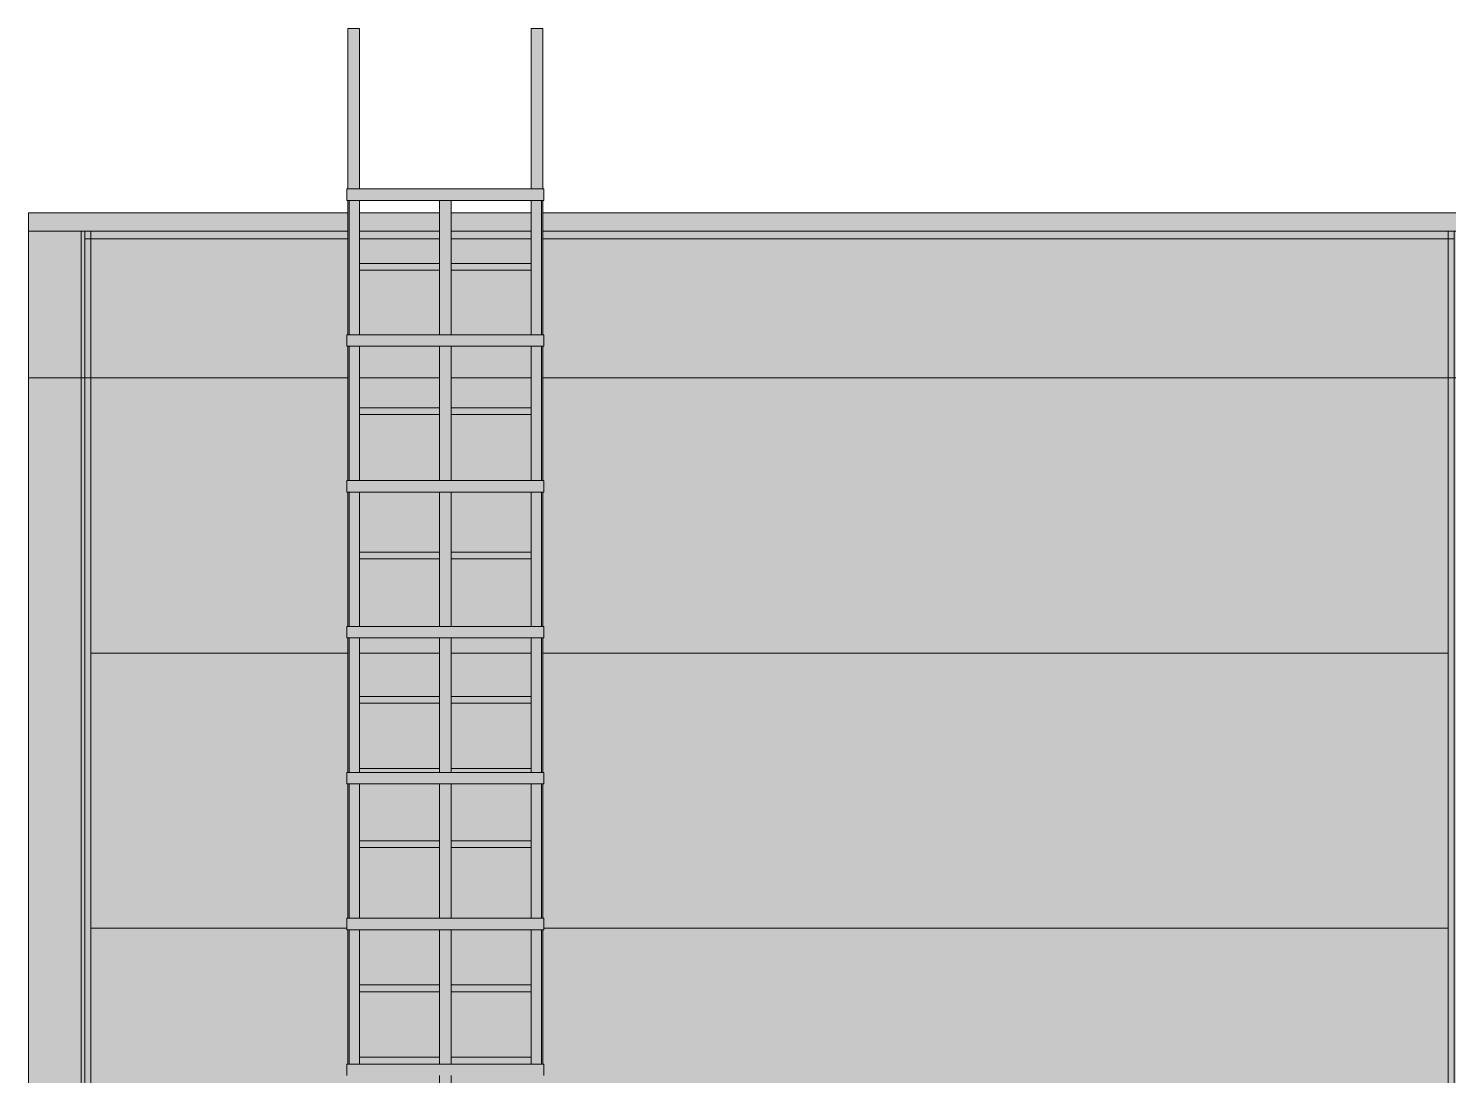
# Model space of a CAD drawing. Header units: millimetres. Extents: x 148937 to 2048786, y 870 to 351006.
# Drawn here: x 600425 to 606624, y 326810 to 331379 of the extents above; entities that cross this region are included whole.
import ezdxf

# ---------------------------------------------------------------- set-up
doc = ezdxf.new("R2010")
doc.units = ezdxf.units.MM
doc.layers.add('Линии', color=7, linetype='Continuous', lineweight=9, true_color=0x00a600)
doc.layers.add('Оборудование', color=7, linetype='Continuous', lineweight=18, true_color=0x9f9fd0)
doc.layers.add('Обобщенные модели', color=7, linetype='Continuous', lineweight=18)
doc.layers.add('Стены', color=7, linetype='Continuous', lineweight=18)

# ---------------------------------------------------------------- blocks, each defined once
blk = doc.blocks.new('190_ФЭ_Стена_Стык вертикальный - ФЭ-C1_110-1292974-_О__Ф__А-В__Восточный')
at = {"layer": 'Обобщенные модели', "true_color": 0xcfd0cf}
for points in [[(5905, 492.1), (5928, 492.1), (5928, 8700), (5902, 8700), (5902, 492.1)], [(5945, 435), (5945, 8700), (5928, 8700), (5928, 492.1), (5930.6, 491.4), (5928, 481.8), (5928.2, 451.8)], [(5945, 435), (6055, 435), (6055, 8700), (5945, 8700), (5945, 831.4)], [(6055, 435), (6072, 452), (6072, 481.9), (6069.4, 491.4), (6072, 492.1), (6072, 8700), (6055, 8700), (6055, 451.8)], [(6072, 492.1), (6098, 492.1), (6098, 8700), (6072, 8700), (6072, 831.4)]]:
    blk.add_hatch(color=254, dxfattribs=at).paths.add_polyline_path(points, flags=0)
at = {"layer": 'Линии', "color": 7, "lineweight": 18}
for p, q in [((5928, 8700), (5902, 8700)), ((5902, 8700), (5902, 491.4)), ((5945, 8700), (5928, 8700)), ((6055, 8700), (5945, 8700)), ((6072, 8700), (6055, 8700)), ((6098, 8700), (6072, 8700)), ((6098, 8700), (6098, 491.4)), ((5902, 481.9), (5902, 452)), ((5902, 452), (5928, 452)), ((5928, 452), (5945, 435)), ((5945, 435), (6055, 435)), ((6055, 435), (6072, 452)), ((6072, 452), (6098, 452)), ((6098, 481.9), (6098, 452))]:
    blk.add_line(p, q, dxfattribs=at)
at = {"layer": 'Обобщенные модели'}
for p, q in [((5928, 8700), (5928, 491.4)), ((5945, 8700), (5945, 435)), ((6055, 8700), (6055, 435)), ((6072, 8700), (6072, 491.4)), ((5928, 481.9), (5928, 452)), ((6072, 481.9), (6072, 452))]:
    blk.add_line(p, q, dxfattribs=at)
blk = doc.blocks.new('190_ФЭ_Парапет_Сэндвич - ФЭ-К1_150-1300843-_О__Ф__А-В__Восточный')
at = {"layer": 'Линии', "color": 7, "lineweight": 18}
blk.add_line((-295, 9420.1), (-295, 9340.1), dxfattribs=at)
blk = doc.blocks.new('190_ФЭ_Парапет_Сэндвич - ФЭ-К1_150-1300769-_О__Ф__А-В__Восточный')
at = {"layer": 'Обобщенные модели', "true_color": 0xcfd0cf}
h = blk.add_hatch(color=254, dxfattribs=at)
h.paths.add_polyline_path([(12105, 9340.1), (12295, 9340.1), (12295, 9420.1), (1950, 9420.1), (1950, 9340.1), (12065, 9340.1)], flags=0)
h.paths.add_polyline_path([(-295, 9340.1), (1100, 9340.1), (1100, 9420.1), (-295, 9420.1), (-295, 9400)], flags=0)
h.paths.add_polyline_path([(1150, 9340.1), (1500, 9340.1), (1500, 9420.1), (1150, 9420.1), (1150, 9400)], flags=0)
h.paths.add_polyline_path([(1550, 9340.1), (1900, 9340.1), (1900, 9420.1), (1550, 9420.1), (1550, 9400)], flags=0)
h = blk.add_hatch(color=254, dxfattribs=at)
h.paths.add_polyline_path([(6072, 9307.1), (12048, 9307.1), (12048, 9340), (1950, 9340.1), (1950, 9307.1), (5928, 9307.1), (5928, 9340), (6072, 9340)], flags=0)
h.paths.add_polyline_path([(-48, 9307.1), (1100, 9307.1), (1100, 9340.1), (-48, 9340)], flags=0)
h.paths.add_polyline_path([(1900, 9307.1), (1900, 9340.1), (1550, 9340.1), (1550, 9307.1)], flags=0)
h.paths.add_polyline_path([(1500, 9307.1), (1500, 9340.1), (1150, 9340.1), (1150, 9307.1), (1291.1, 9307.1)], flags=0)
at = {"layer": 'Линии', "color": 7, "lineweight": 18}
for p, q in [((1100, 9420.1), (-295, 9420.1)), ((-295, 9340.1), (-295, 9420.1)), ((1500, 9420.1), (1150, 9420.1)), ((1900, 9420.1), (1550, 9420.1)), ((12295, 9420.1), (1950, 9420.1)), ((-295, 9340.1), (1100, 9340.1)), ((-48, 9307.1), (1100, 9307.1)), ((1150, 9340.1), (1500, 9340.1)), ((1150, 9307.1), (1500, 9307.1)), ((1550, 9340.1), (1900, 9340.1)), ((1550, 9307.1), (1900, 9307.1)), ((1950, 9340.1), (12295, 9340.1)), ((1950, 9307.1), (5928, 9307.1))]:
    blk.add_line(p, q, dxfattribs=at)
blk = doc.blocks.new('190_ФЭ_Стена_Стык угловой внешний фигурный - ФЭ-У1_230х230-1304566-_О__Ф__А-В__Восточный')
at = {"layer": 'Обобщенные модели', "true_color": 0xcfd0cf}
for points in [[(-201, 435), (-65, 435), (-65, 8700), (-295, 8700), (-295, 435)], [(-64.7, 435), (-48, 451.7), (-48, 481.9), (-50.6, 491.4), (-48, 492.1), (-48, 8700), (-65, 8700), (-65, 435)]]:
    blk.add_hatch(color=254, dxfattribs=at).paths.add_polyline_path(points, flags=0)
h = blk.add_hatch(color=254, dxfattribs=at)
h.paths.add_polyline_path([(-48, 451.8), (-22, 451.8), (-22, 481.8), (-48, 481.8)], flags=0)
h.paths.add_polyline_path([(-48, 492.1), (-22, 492.1), (-22, 8700), (-48, 8700), (-48, 831.4)], flags=0)
at = {"layer": 'Линии', "color": 7, "lineweight": 18}
for p, q in [((-295, 8700), (-65, 8700)), ((-295, 435), (-295, 8700)), ((-65, 8700), (-48, 8700)), ((-48, 8700), (-22, 8700)), ((-22, 8700), (-22, 491.4)), ((-65, 435), (-295, 435)), ((-22, 481.9), (-22, 451.7))]:
    blk.add_line(p, q, dxfattribs=at)
at = {"layer": 'Обобщенные модели'}
for p, q in [((-65, 8700), (-65, 435)), ((-48, 8700), (-48, 491.4)), ((-48, 481.9), (-48, 451.7))]:
    blk.add_line(p, q, dxfattribs=at)
blk = doc.blocks.new('190_ФЭ_Стена_Стык угловой внешний фигурный - ФЭ-У1_230х230-1307851-_О__Ф__А-В__Восточный')
at = {"layer": 'Обобщенные модели', "true_color": 0xcfd0cf}
for points in [[(-295, 8700), (-65, 8700), (-65, 9340), (-295, 9340)], [(-48, 8700), (-48, 9340), (-65, 9340), (-65, 8700)], [(-32, 8700), (-22, 8700), (-23, 9307.1), (-48, 9307.1), (-48, 8700)]]:
    blk.add_hatch(color=254, dxfattribs=at).paths.add_polyline_path(points, flags=0)
at = {"layer": 'Линии', "color": 7, "lineweight": 18}
for p, q in [((-295, 9340), (-65, 9340)), ((-295, 8700), (-295, 9340)), ((-65, 9340), (-48, 9340)), ((-48, 9340), (-22, 9340)), ((-22, 9340), (-22, 8700)), ((-65, 8700), (-295, 8700)), ((-48, 8700), (-65, 8700)), ((-22, 8700), (-48, 8700))]:
    blk.add_line(p, q, dxfattribs=at)
at = {"layer": 'Обобщенные модели'}
for p, q in [((-65, 9340), (-65, 8700)), ((-48, 9340), (-48, 8700))]:
    blk.add_line(p, q, dxfattribs=at)
blk = doc.blocks.new('190_ФЭ_Стена_Стык вертикальный - ФЭ-C1_110-1306445-_О__Ф__А-В__Восточный')
at = {"layer": 'Обобщенные модели', "true_color": 0xcfd0cf}
for points in [[(5903, 8700), (5928, 8700), (5928, 9307.1), (5902, 9307.1), (5902, 8700)], [(5945, 8700), (5945, 9340), (5928, 9340), (5928, 8700)], [(6055, 8700), (6055, 9340), (5945, 9340), (5945, 8700), (6010, 8700)], [(6055, 8700), (6072, 8700), (6072, 9340), (6055, 9340), (6055, 9307.1)], [(6098, 8700), (6097, 9307.1), (6072, 9307.1), (6072, 8700), (6097, 8700)]]:
    blk.add_hatch(color=254, dxfattribs=at).paths.add_polyline_path(points, flags=0)
at = {"layer": 'Линии', "color": 7, "lineweight": 18}
for p, q in [((5928, 9340), (5902, 9340)), ((5902, 9340), (5902, 8700)), ((5945, 9340), (5928, 9340)), ((6055, 9340), (5945, 9340)), ((6072, 9340), (6055, 9340)), ((6098, 9340), (6072, 9340)), ((6098, 9340), (6098, 8700)), ((5902, 8700), (5928, 8700)), ((5928, 8700), (5945, 8700)), ((5945, 8700), (6055, 8700)), ((6055, 8700), (6072, 8700)), ((6072, 8700), (6098, 8700))]:
    blk.add_line(p, q, dxfattribs=at)
at = {"layer": 'Обобщенные модели'}
for p, q in [((5928, 9340), (5928, 8700)), ((5945, 9340), (5945, 8700)), ((6055, 9340), (6055, 8700)), ((6072, 9340), (6072, 8700))]:
    blk.add_line(p, q, dxfattribs=at)
blk = doc.blocks.new('Труба квадратная - Ступень-V41-_О__Ф__А-В__Восточный')
at = {"layer": 'Оборудование', "true_color": 0xeec900}
h = blk.add_hatch(color=40, dxfattribs=at)
h.paths.add_polyline_path([(1500, 6979.5), (1500, 6996.4), (1150, 6996.4), (1150, 6979.5), (1489.5, 6979.5)], flags=0)
h.paths.add_polyline_path([(1900, 6979.5), (1900, 6996.4), (1550, 6996.4), (1550, 6979.5), (1888, 6979.5)], flags=0)
at = {"layer": 'Оборудование', "color": 7}
for p, q in [((1500, 6996.4), (1150, 6996.4)), ((1900, 6996.4), (1550, 6996.4))]:
    blk.add_line(p, q, dxfattribs=at)
blk = doc.blocks.new('Ограждение связь - Ограждение связь-1336301-_О__Ф__А-В__Восточный')
at = {"layer": 'Оборудование', "true_color": 0xeec900}
h = blk.add_hatch(color=40, dxfattribs=at)
h.paths.add_polyline_path([(1500, 2525), (1550, 2525), (1550, 3111.4), (1500, 3111.4), (1500, 2700)], flags=0)
h.paths.add_polyline_path([(1500, 3161.4), (1550, 3161.4), (1550, 3747.7), (1500, 3747.7), (1500, 3180.2)], flags=0)
h.paths.add_polyline_path([(1500, 3797.7), (1550, 3797.7), (1550, 4384.1), (1500, 4384.1), (1500, 3900)], flags=0)
h.paths.add_polyline_path([(1500, 4434.1), (1550, 4434.1), (1550, 5020.5), (1500, 5020.5), (1500, 4746.1)], flags=0)
h.paths.add_polyline_path([(1550, 5070.5), (1550, 5656.8), (1500, 5656.8), (1500, 5070.5)], flags=0)
h.paths.add_polyline_path([(1550, 5706.8), (1550, 6293.2), (1500, 6293.2), (1500, 5706.8)], flags=0)
h.paths.add_polyline_path([(1500, 6343.2), (1550, 6343.2), (1550, 6929.5), (1500, 6929.5)], flags=0)
h.paths.add_polyline_path([(1500, 6979.5), (1550, 6979.5), (1550, 7565.9), (1500, 7565.9), (1500, 7094.9)], flags=0)
h.paths.add_polyline_path([(1550, 7615.9), (1550, 8202.3), (1500, 8202.3), (1500, 7615.9)], flags=0)
h.paths.add_polyline_path([(1550, 8252.3), (1550, 8838.6), (1500, 8838.6), (1500, 8252.3)], flags=0)
h.paths.add_polyline_path([(1550, 8888.6), (1550, 9475), (1500, 9475), (1500, 8888.6)], flags=0)
at = {"layer": 'Оборудование', "color": 7}
for p, q in [((1500, 9475), (1500, 8888.6)), ((1550, 8888.6), (1550, 9475)), ((1500, 8838.6), (1500, 8252.3)), ((1550, 8252.3), (1550, 8838.6)), ((1500, 8202.3), (1500, 7615.9)), ((1550, 7615.9), (1550, 8202.3)), ((1500, 7565.9), (1500, 6979.5)), ((1550, 6979.5), (1550, 7565.9)), ((1500, 6929.5), (1500, 6343.2)), ((1550, 6343.2), (1550, 6929.5)), ((1500, 6293.2), (1500, 5706.8)), ((1550, 5706.8), (1550, 6293.2)), ((1500, 5656.8), (1500, 5070.5)), ((1550, 5070.5), (1550, 5656.8)), ((1500, 5020.5), (1500, 4434.1)), ((1550, 4434.1), (1550, 5020.5)), ((1500, 4384.1), (1500, 3797.7)), ((1550, 3797.7), (1550, 4384.1)), ((1500, 3747.7), (1500, 3161.4)), ((1550, 3161.4), (1550, 3747.7)), ((1500, 3111.4), (1500, 2525)), ((1550, 2525), (1550, 3111.4))]:
    blk.add_line(p, q, dxfattribs=at)

msp = doc.modelspace()

# ---------------------------------------------------------------- hatches: boundary and pattern name
at = {"layer": 'Оборудование', "true_color": 0x9ea0a1}
for points in [[(601869.63343, 331253.5814), (601869.63343, 331378.5814), (601819.63343, 331378.5814), (601819.63343, 331253.5814)], [(602669.63343, 331253.5814), (602669.63343, 331378.5814), (602619.63343, 331378.5814), (602619.63343, 331253.5814)], [(602583.96385, 330628.5814), (602674.63343, 330628.5814), (602674.63343, 330678.5814), (601814.63343, 330678.5814), (601814.63343, 330628.5814), (602535.86451, 330628.5814)], [(602583.96385, 329992.21777), (602674.63343, 329992.21777), (602674.63343, 330042.21777), (601814.63343, 330042.21777), (601814.63343, 329992.21777), (602535.86451, 329992.21777)], [(602583.96385, 329355.85413), (602674.63343, 329355.85413), (602674.63343, 329405.85413), (601814.63343, 329405.85413), (601814.63343, 329355.85413), (602535.86451, 329355.85413)], [(602583.96385, 328719.49049), (602674.63343, 328719.49049), (602674.63343, 328769.49049), (601814.63343, 328769.49049), (601814.63343, 328719.49049), (602535.86451, 328719.49049)], [(602583.96385, 328083.12686), (602674.63343, 328083.12686), (602674.63343, 328133.12686), (601814.63343, 328133.12686), (601814.63343, 328083.12686), (602535.86451, 328083.12686)], [(602583.96385, 327446.76322), (602674.63343, 327446.76322), (602674.63343, 327496.76322), (601814.63343, 327496.76322), (601814.63343, 327446.76322), (602535.86451, 327446.76322)], [(602583.96385, 326810.39958), (602674.63343, 326810.39958), (602674.63343, 326860.39958), (601814.63343, 326860.39958), (601814.63343, 326810.39958), (602535.86451, 326810.39958)]]:
    msp.add_hatch(color=253, dxfattribs=at).paths.add_polyline_path(points, flags=0)
h = msp.add_hatch(color=253, dxfattribs=at)
h.paths.add_polyline_path([(601819.63343, 322453.5814), (601869.63343, 322453.5814), (601869.63343, 323628.5814), (601819.63343, 323628.5814), (601819.63343, 322653.5814)], flags=0)
h.paths.add_polyline_path([(601866.45972, 323678.5814), (601869.63343, 323678.5814), (601869.63343, 324264.94504), (601824.63343, 324264.94504), (601824.63343, 323678.5814), (601837.93202, 323678.5814)], flags=0)
h.paths.add_polyline_path([(601824.63343, 324314.94504), (601869.63343, 324314.94504), (601869.63343, 324901.30868), (601824.63343, 324901.30868), (601824.63343, 324333.82153)], flags=0)
h.paths.add_polyline_path([(601837.93202, 324951.30868), (601869.63343, 324951.30868), (601869.63343, 325537.67231), (601824.63343, 325537.67231), (601824.63343, 324951.30868)], flags=0)
h.paths.add_polyline_path([(601824.63343, 325587.67231), (601869.63343, 325587.67231), (601869.63343, 326174.03595), (601824.63343, 326174.03595), (601824.63343, 325899.6884)], flags=0)
h.paths.add_polyline_path([(601837.93202, 326224.03595), (601869.63343, 326224.03595), (601869.63343, 326810.39958), (601824.63343, 326810.39958), (601824.63343, 326224.03595)], flags=0)
h.paths.add_polyline_path([(601824.63343, 326860.39958), (601869.63343, 326860.39958), (601869.63343, 327446.76322), (601824.63343, 327446.76322), (601824.63343, 326883.70778)], flags=0)
h.paths.add_polyline_path([(601824.63343, 327496.76322), (601869.63343, 327496.76322), (601869.63343, 328083.12686), (601824.63343, 328083.12686)], flags=0)
h.paths.add_polyline_path([(601837.93202, 328133.12686), (601869.63343, 328133.12686), (601869.63343, 328719.49049), (601824.63343, 328719.49049), (601824.63343, 328133.12686)], flags=0)
h.paths.add_polyline_path([(601866.45972, 328769.49049), (601869.63343, 328769.49049), (601869.63343, 329355.85413), (601824.63343, 329355.85413), (601824.63343, 328769.49049), (601837.93202, 328769.49049)], flags=0)
h.paths.add_polyline_path([(601866.45972, 329405.85413), (601869.63343, 329405.85413), (601869.63343, 329992.21777), (601824.63343, 329992.21777), (601824.63343, 329405.85413), (601837.93202, 329405.85413)], flags=0)
h.paths.add_polyline_path([(601866.45972, 330042.21777), (601869.63343, 330042.21777), (601869.63343, 330628.5814), (601824.63343, 330628.5814), (601824.63343, 330042.21777), (601837.93202, 330042.21777)], flags=0)
h.paths.add_polyline_path([(601820.49807, 330678.5814), (601869.63343, 330678.5814), (601869.63343, 331253.5814), (601819.63343, 331253.5814), (601819.63343, 330678.5814)], flags=0)
h = msp.add_hatch(color=253, dxfattribs=at)
h.paths.add_polyline_path([(602619.63343, 322453.5814), (602669.63343, 322453.5814), (602668.76879, 323628.5814), (602619.63343, 323628.5814), (602619.63343, 322653.5814)], flags=0)
h.paths.add_polyline_path([(602622.80715, 323678.5814), (602664.63343, 323678.5814), (602664.63343, 324264.94504), (602619.63343, 324264.94504), (602619.63343, 323678.5814)], flags=0)
h.paths.add_polyline_path([(602664.63343, 324314.94504), (602664.63343, 324901.30868), (602619.63343, 324901.30868), (602619.63343, 324314.94504), (602651.33485, 324314.94504)], flags=0)
h.paths.add_polyline_path([(602619.63343, 324951.30868), (602664.63343, 324951.30868), (602664.63343, 325537.67231), (602619.63343, 325537.67231), (602619.63343, 325053.5814)], flags=0)
h.paths.add_polyline_path([(602651.33485, 325587.67231), (602664.63343, 325587.67231), (602664.63343, 326174.03595), (602619.63343, 326174.03595), (602619.63343, 325587.67231), (602622.80715, 325587.67231)], flags=0)
h.paths.add_polyline_path([(602619.63343, 326224.03595), (602664.63343, 326224.03595), (602664.63343, 326810.39958), (602619.63343, 326810.39958), (602619.63343, 326253.5814)], flags=0)
h.paths.add_polyline_path([(602651.33485, 326860.39958), (602664.63343, 326860.39958), (602664.63343, 327446.76322), (602619.63343, 327446.76322), (602619.63343, 326860.39958), (602622.80715, 326860.39958)], flags=0)
h.paths.add_polyline_path([(602622.80715, 327496.76322), (602664.63343, 327496.76322), (602664.63343, 328083.12686), (602619.63343, 328083.12686), (602619.63343, 327496.76322)], flags=0)
h.paths.add_polyline_path([(602651.33485, 328133.12686), (602664.63343, 328133.12686), (602664.63343, 328719.49049), (602619.63343, 328719.49049), (602619.63343, 328133.12686), (602622.80715, 328133.12686)], flags=0)
h.paths.add_polyline_path([(602619.63343, 328769.49049), (602664.63343, 328769.49049), (602664.63343, 329355.85413), (602619.63343, 329355.85413), (602619.63343, 329031.42214)], flags=0)
h.paths.add_polyline_path([(602619.63343, 329405.85413), (602664.63343, 329405.85413), (602664.63343, 329992.21777), (602619.63343, 329992.21777), (602619.63343, 329814.35558)], flags=0)
h.paths.add_polyline_path([(602651.33485, 330042.21777), (602664.63343, 330042.21777), (602664.63343, 330628.5814), (602619.63343, 330628.5814), (602619.63343, 330042.21777), (602622.80715, 330042.21777)], flags=0)
h.paths.add_polyline_path([(602664.63343, 330678.5814), (602669.63343, 330678.5814), (602668.76879, 331253.5814), (602619.63343, 331253.5814), (602619.63343, 330678.5814), (602651.33485, 330678.5814)], flags=0)
h = msp.add_hatch(color=253, dxfattribs=at)
h.paths.add_polyline_path([(601824.63343, 323678.5814), (601824.63343, 324264.94504), (601819.63343, 324264.94504), (601820.49807, 323678.5814)], flags=0)
h.paths.add_polyline_path([(601819.63343, 324314.94504), (601824.63343, 324314.94504), (601824.63343, 324901.30868), (601819.63343, 324901.30868), (601819.63343, 324333.82153)], flags=0)
h.paths.add_polyline_path([(601820.49807, 324951.30868), (601824.63343, 324951.30868), (601824.63343, 325537.67231), (601819.63343, 325537.67231), (601819.63343, 324951.30868)], flags=0)
h.paths.add_polyline_path([(601819.63343, 325587.67231), (601824.63343, 325587.67231), (601824.63343, 326174.03595), (601819.63343, 326174.03595), (601819.63343, 325899.6884)], flags=0)
h.paths.add_polyline_path([(601820.49807, 326224.03595), (601824.63343, 326224.03595), (601824.63343, 326810.39958), (601819.63343, 326810.39958), (601819.63343, 326224.03595)], flags=0)
h.paths.add_polyline_path([(601820.49807, 326860.39958), (601824.63343, 326860.39958), (601824.63343, 327446.76322), (601819.63343, 327446.76322), (601819.63343, 326860.39958)], flags=0)
h.paths.add_polyline_path([(601824.63343, 327496.76322), (601824.63343, 328083.12686), (601819.63343, 328083.12686), (601820.49807, 327496.76322)], flags=0)
h.paths.add_polyline_path([(601819.63343, 328133.12686), (601824.63343, 328133.12686), (601824.63343, 328719.49049), (601819.63343, 328719.49049), (601819.63343, 328135.60662)], flags=0)
h.paths.add_polyline_path([(601820.49807, 328769.49049), (601824.63343, 328769.49049), (601824.63343, 329355.85413), (601819.63343, 329355.85413), (601819.63343, 328769.49049)], flags=0)
h.paths.add_polyline_path([(601819.63343, 329405.85413), (601824.63343, 329405.85413), (601824.63343, 329992.21777), (601819.63343, 329992.21777), (601819.63343, 329814.35558)], flags=0)
h.paths.add_polyline_path([(601824.63343, 330042.21777), (601824.63343, 330628.5814), (601819.63343, 330628.5814), (601820.49807, 330042.21777)], flags=0)
h = msp.add_hatch(color=253, dxfattribs=at)
h.paths.add_polyline_path([(602669.63343, 323678.5814), (602669.63343, 324264.94504), (602664.63343, 324264.94504), (602665.49807, 323678.5814)], flags=0)
h.paths.add_polyline_path([(602664.63343, 324314.94504), (602669.63343, 324314.94504), (602669.63343, 324901.30868), (602664.63343, 324901.30868), (602664.63343, 324333.82153)], flags=0)
h.paths.add_polyline_path([(602665.49807, 324951.30868), (602669.63343, 324951.30868), (602669.63343, 325537.67231), (602664.63343, 325537.67231), (602664.63343, 324951.30868)], flags=0)
h.paths.add_polyline_path([(602664.63343, 325587.67231), (602669.63343, 325587.67231), (602669.63343, 326174.03595), (602664.63343, 326174.03595), (602664.63343, 325899.6884)], flags=0)
h.paths.add_polyline_path([(602665.49807, 326224.03595), (602669.63343, 326224.03595), (602669.63343, 326810.39958), (602664.63343, 326810.39958), (602664.63343, 326224.03595)], flags=0)
h.paths.add_polyline_path([(602665.49807, 326860.39958), (602669.63343, 326860.39958), (602669.63343, 327446.76322), (602664.63343, 327446.76322), (602664.63343, 326860.39958)], flags=0)
h.paths.add_polyline_path([(602669.63343, 327496.76322), (602669.63343, 328083.12686), (602664.63343, 328083.12686), (602665.49807, 327496.76322)], flags=0)
h.paths.add_polyline_path([(602664.63343, 328133.12686), (602669.63343, 328133.12686), (602669.63343, 328719.49049), (602664.63343, 328719.49049), (602664.63343, 328135.60662)], flags=0)
h.paths.add_polyline_path([(602665.49807, 328769.49049), (602669.63343, 328769.49049), (602669.63343, 329355.85413), (602664.63343, 329355.85413), (602664.63343, 328769.49049)], flags=0)
h.paths.add_polyline_path([(602664.63343, 329405.85413), (602669.63343, 329405.85413), (602669.63343, 329992.21777), (602664.63343, 329992.21777), (602664.63343, 329814.35558)], flags=0)
h.paths.add_polyline_path([(602669.63343, 330042.21777), (602669.63343, 330628.5814), (602664.63343, 330628.5814), (602665.49807, 330042.21777)], flags=0)
h = msp.add_hatch(color=253, dxfattribs=at)
h.paths.add_polyline_path([(602619.63343, 330323.5814), (602619.63343, 330353.5814), (602269.63343, 330353.5814), (602269.63343, 330323.5814)], flags=0)
h.paths.add_polyline_path([(602010.76152, 330323.5814), (602219.63343, 330323.5814), (602219.63343, 330353.5814), (601869.63343, 330353.5814), (601869.63343, 330323.5814)], flags=0)
h = msp.add_hatch(color=253, dxfattribs=at)
h.paths.add_polyline_path([(602619.63343, 329693.9814), (602619.63343, 329723.9814), (602269.63343, 329723.9814), (602269.63343, 329693.9814)], flags=0)
h.paths.add_polyline_path([(602010.76152, 329693.9814), (602219.63343, 329693.9814), (602219.63343, 329723.9814), (601869.63343, 329723.9814), (601869.63343, 329693.9814)], flags=0)
h = msp.add_hatch(color=253, dxfattribs=at)
h.paths.add_polyline_path([(602619.63343, 329064.3814), (602619.63343, 329094.3814), (602269.63343, 329094.3814), (602269.63343, 329064.3814)], flags=0)
h.paths.add_polyline_path([(602010.76152, 329064.3814), (602219.63343, 329064.3814), (602219.63343, 329094.3814), (601869.63343, 329094.3814), (601869.63343, 329064.3814)], flags=0)
h = msp.add_hatch(color=253, dxfattribs=at)
h.paths.add_polyline_path([(602619.63343, 328434.7814), (602619.63343, 328464.7814), (602269.63343, 328464.7814), (602269.63343, 328434.7814)], flags=0)
h.paths.add_polyline_path([(602010.76152, 328434.7814), (602219.63343, 328434.7814), (602219.63343, 328464.7814), (601869.63343, 328464.7814), (601869.63343, 328434.7814)], flags=0)
h = msp.add_hatch(color=253, dxfattribs=at)
h.paths.add_polyline_path([(602619.63343, 327805.1814), (602619.63343, 327835.1814), (602269.63343, 327835.1814), (602269.63343, 327805.1814)], flags=0)
h.paths.add_polyline_path([(602010.76152, 327805.1814), (602219.63343, 327805.1814), (602219.63343, 327835.1814), (601869.63343, 327835.1814), (601869.63343, 327805.1814)], flags=0)
h = msp.add_hatch(color=253, dxfattribs=at)
h.paths.add_polyline_path([(602619.63343, 327175.5814), (602619.63343, 327205.5814), (602269.63343, 327205.5814), (602269.63343, 327175.5814)], flags=0)
h.paths.add_polyline_path([(602010.76152, 327175.5814), (602219.63343, 327175.5814), (602219.63343, 327205.5814), (601869.63343, 327205.5814), (601869.63343, 327175.5814)], flags=0)
h = msp.add_hatch(color=253, dxfattribs=at)
h.paths.add_polyline_path([(602619.63343, 326860.7814), (602619.63343, 326890.7814), (602269.63343, 326890.7814), (602269.63343, 326860.7814)], flags=0)
h.paths.add_polyline_path([(602010.76152, 326860.7814), (602219.63343, 326860.7814), (602219.63343, 326890.7814), (601869.63343, 326890.7814), (601869.63343, 326860.7814)], flags=0)
at = {"layer": 'Стены', "true_color": 0xcfd0cf}
h = msp.add_hatch(color=254, dxfattribs=at)
h.paths.add_polyline_path([(600697.63343, 329853.5814), (601819.63343, 329853.5814), (601819.63343, 329992.21777), (601814.63343, 329992.21777), (601814.63343, 330042.21777), (601819.63343, 330042.21777), (601819.63343, 330460.71694), (600697.63343, 330460.71694)], flags=0)
h.paths.add_polyline_path([(606621.63343, 329853.5814), (606621.63343, 330460.71694), (602669.63343, 330460.71694), (602669.63343, 330042.21777), (602674.63343, 330042.21777), (602674.63343, 329992.21777), (602669.63343, 329992.21777), (602669.63343, 329853.5814), (604398.20274, 329853.5814)], flags=0)
h.paths.add_polyline_path([(601869.63343, 329853.5814), (602219.63343, 329853.5814), (602219.63343, 329992.21777), (601869.63343, 329992.21777)], flags=0)
h.paths.add_polyline_path([(602619.63343, 329853.5814), (602619.63343, 329992.21777), (602269.63343, 329992.21777), (602269.63343, 329853.5814), (602583.96385, 329853.5814)], flags=0)
h.paths.add_polyline_path([(602280.14255, 330042.21777), (602619.63343, 330042.21777), (602619.63343, 330323.5814), (602269.63343, 330323.5814), (602269.63343, 330042.21777)], flags=0)
h.paths.add_polyline_path([(601869.63343, 330042.21777), (602219.63343, 330042.21777), (602219.63343, 330323.5814), (601869.63343, 330323.5814)], flags=0)
h.paths.add_polyline_path([(601869.63343, 330353.5814), (602219.63343, 330353.5814), (602219.63343, 330460.71694), (601869.63343, 330460.71694)], flags=0)
h.paths.add_polyline_path([(602269.63343, 330353.5814), (602619.63343, 330353.5814), (602619.63343, 330460.71694), (602269.63343, 330460.71694)], flags=0)
h = msp.add_hatch(color=254, dxfattribs=at)
h.paths.add_polyline_path([(600697.63343, 328653.5814), (601819.63343, 328653.5814), (601819.63343, 328719.49049), (601814.63343, 328719.49049), (601814.63343, 328769.49049), (601819.63343, 328769.49049), (601819.63343, 329355.85413), (601814.63343, 329355.85413), (601814.63343, 329405.85413), (601819.63343, 329405.85413), (601819.63343, 329853.5814), (600697.63343, 329853.5814), (600697.63343, 329814.35558)], flags=0)
h.paths.add_polyline_path([(606621.63343, 328653.5814), (606621.63343, 329853.5814), (602669.63343, 329853.5814), (602669.63343, 329405.85413), (602674.63343, 329405.85413), (602674.63343, 329355.85413), (602669.63343, 329355.85413), (602669.63343, 328769.49049), (602674.63343, 328769.49049), (602674.63343, 328719.49049), (602669.63343, 328719.49049), (602669.63343, 328653.5814), (604398.20274, 328653.5814)], flags=0)
h.paths.add_polyline_path([(602280.14255, 328653.5814), (602619.63343, 328653.5814), (602619.63343, 328719.49049), (602269.63343, 328719.49049), (602269.63343, 328653.5814)], flags=0)
h.paths.add_polyline_path([(601869.63343, 328653.5814), (602219.63343, 328653.5814), (602219.63343, 328719.49049), (601869.63343, 328719.49049)], flags=0)
h.paths.add_polyline_path([(602219.63343, 328769.49049), (602219.63343, 329064.3814), (601869.63343, 329064.3814), (601869.63343, 328769.49049), (602209.12431, 328769.49049)], flags=0)
h.paths.add_polyline_path([(602619.63343, 328769.49049), (602619.63343, 329064.3814), (602269.63343, 329064.3814), (602269.63343, 328769.49049), (602583.96385, 328769.49049)], flags=0)
h.paths.add_polyline_path([(602219.63343, 329094.3814), (602219.63343, 329355.85413), (601869.63343, 329355.85413), (601869.63343, 329094.3814), (602209.12431, 329094.3814)], flags=0)
h.paths.add_polyline_path([(602269.63343, 329094.3814), (602619.63343, 329094.3814), (602619.63343, 329355.85413), (602269.63343, 329355.85413), (602269.63343, 329348.35294)], flags=0)
h.paths.add_polyline_path([(602417.36247, 329405.85413), (602619.63343, 329405.85413), (602619.63343, 329693.9814), (602269.63343, 329693.9814), (602269.63343, 329405.85413), (602350.19219, 329405.85413)], flags=0)
h.paths.add_polyline_path([(602219.63343, 329405.85413), (602219.63343, 329693.9814), (601869.63343, 329693.9814), (601869.63343, 329405.85413), (602209.12431, 329405.85413)], flags=0)
h.paths.add_polyline_path([(602269.63343, 329723.9814), (602619.63343, 329723.9814), (602619.63343, 329853.5814), (602269.63343, 329853.5814), (602269.63343, 329814.35558)], flags=0)
h.paths.add_polyline_path([(602010.76152, 329723.9814), (602219.63343, 329723.9814), (602219.63343, 329853.5814), (601869.63343, 329853.5814), (601869.63343, 329723.9814)], flags=0)
h = msp.add_hatch(color=254, dxfattribs=at)
h.paths.add_polyline_path([(600697.63343, 327453.5814), (601814.63343, 327453.5814), (601814.63343, 327496.76322), (601819.63343, 327496.76322), (601819.63343, 328083.12686), (601814.63343, 328083.12686), (601814.63343, 328133.12686), (601819.63343, 328133.12686), (601819.63343, 328653.5814), (600697.63343, 328653.5814), (600697.63343, 328248.48871)], flags=0)
h.paths.add_polyline_path([(606621.63343, 327453.5814), (606621.63343, 328653.5814), (602669.63343, 328653.5814), (602669.63343, 328133.12686), (602674.63343, 328133.12686), (602674.63343, 328083.12686), (602669.63343, 328083.12686), (602669.63343, 327496.76322), (602674.63343, 327496.76322), (602674.63343, 327453.5814), (604398.20274, 327453.5814)], flags=0)
h.paths.add_polyline_path([(602009.44572, 327496.76322), (602219.63343, 327496.76322), (602219.63343, 327805.1814), (601869.63343, 327805.1814), (601869.63343, 327496.76322), (601953.40236, 327496.76322)], flags=0)
h.paths.add_polyline_path([(602583.96385, 327496.76322), (602619.63343, 327496.76322), (602619.63343, 327805.1814), (602269.63343, 327805.1814), (602269.63343, 327496.76322), (602535.86451, 327496.76322)], flags=0)
h.paths.add_polyline_path([(601869.63343, 327835.1814), (602219.63343, 327835.1814), (602219.63343, 328083.12686), (601869.63343, 328083.12686)], flags=0)
h.paths.add_polyline_path([(602619.63343, 327835.1814), (602619.63343, 328083.12686), (602269.63343, 328083.12686), (602269.63343, 327835.1814), (602607.62182, 327835.1814)], flags=0)
h.paths.add_polyline_path([(602219.63343, 328149.9814), (602219.63343, 328434.7814), (601869.63343, 328434.7814), (601869.63343, 328149.9814), (602010.76152, 328149.9814)], flags=0)
h.paths.add_polyline_path([(602269.63343, 328149.9814), (602619.63343, 328149.9814), (602619.63343, 328434.7814), (602269.63343, 328434.7814), (602269.63343, 328248.48871)], flags=0)
h.paths.add_polyline_path([(601869.63343, 328464.7814), (602219.63343, 328464.7814), (602219.63343, 328653.5814), (601869.63343, 328653.5814)], flags=0)
h.paths.add_polyline_path([(602269.63343, 328464.7814), (602619.63343, 328464.7814), (602619.63343, 328653.5814), (602269.63343, 328653.5814)], flags=0)
h = msp.add_hatch(color=254, dxfattribs=at)
h.paths.add_polyline_path([(606621.63343, 326253.5814), (606621.63343, 327453.5814), (602674.63343, 327453.5814), (602674.63343, 327446.76322), (602669.63343, 327446.76322), (602669.63343, 326860.39958), (602674.63343, 326860.39958), (602674.63343, 326810.39958), (602669.63343, 326810.39958), (602669.63343, 326253.5814), (604398.20274, 326253.5814)], flags=0)
h.paths.add_polyline_path([(600817.04091, 326253.5814), (601819.63343, 326253.5814), (601819.63343, 326810.39958), (601814.63343, 326810.39958), (601814.63343, 326860.39958), (601819.63343, 326860.39958), (601819.63343, 327446.76322), (601814.63343, 327446.76322), (601814.63343, 327453.5814), (600697.63343, 327453.5814), (600697.63343, 326253.5814)], flags=0)
h.paths.add_polyline_path([(601869.63343, 326261.1814), (602219.63343, 326261.1814), (602219.63343, 326545.9814), (601869.63343, 326545.9814)], flags=0)
h.paths.add_polyline_path([(602619.63343, 326261.1814), (602619.63343, 326545.9814), (602269.63343, 326545.9814), (602269.63343, 326261.1814)], flags=0)
h.paths.add_polyline_path([(602010.76152, 326575.9814), (602219.63343, 326575.9814), (602219.63343, 326810.39958), (601869.63343, 326810.39958), (601869.63343, 326575.9814)], flags=0)
h.paths.add_polyline_path([(602619.63343, 326575.9814), (602619.63343, 326810.39958), (602269.63343, 326810.39958), (602269.63343, 326575.9814)], flags=0)
h.paths.add_polyline_path([(602607.62182, 326890.7814), (602619.63343, 326890.7814), (602619.63343, 327175.5814), (602269.63343, 327175.5814), (602269.63343, 326890.7814)], flags=0)
h.paths.add_polyline_path([(602010.76152, 326890.7814), (602219.63343, 326890.7814), (602219.63343, 327175.5814), (601869.63343, 327175.5814), (601869.63343, 326890.7814)], flags=0)
h.paths.add_polyline_path([(602350.19219, 327205.5814), (602619.63343, 327205.5814), (602619.63343, 327446.76322), (602269.63343, 327446.76322), (602269.63343, 327205.5814), (602280.14255, 327205.5814)], flags=0)
h.paths.add_polyline_path([(602219.63343, 327205.5814), (602219.63343, 327446.76322), (601869.63343, 327446.76322), (601869.63343, 327205.5814), (602209.12431, 327205.5814)], flags=0)

# ---------------------------------------------------------------- linework, layer by layer
at = {"layer": 'Линии', "color": 7, "lineweight": 18}
for p, q in [((601819.63343, 329853.5814), (600697.63343, 329853.5814)), ((602219.63343, 329853.5814), (601869.63343, 329853.5814)), ((602619.63343, 329853.5814), (602269.63343, 329853.5814)), ((606621.63343, 329853.5814), (602669.63343, 329853.5814)), ((601819.63343, 328653.5814), (600697.63343, 328653.5814)), ((602219.63343, 328653.5814), (601869.63343, 328653.5814)), ((602619.63343, 328653.5814), (602269.63343, 328653.5814)), ((606621.63343, 328653.5814), (602669.63343, 328653.5814)), ((600697.63343, 327453.5814), (601814.63343, 327453.5814)), ((602674.63343, 327453.5814), (606621.63343, 327453.5814))]:
    msp.add_line(p, q, dxfattribs=at)
at = {"layer": 'Оборудование', "color": 7}
for p, q in [((601869.63343, 331378.5814), (601819.63343, 331378.5814)), ((601819.63343, 331253.5814), (601819.63343, 331378.5814)), ((601869.63343, 331378.5814), (601869.63343, 331253.5814)), ((602669.63343, 331378.5814), (602619.63343, 331378.5814)), ((602619.63343, 331253.5814), (602619.63343, 331378.5814)), ((602669.63343, 331378.5814), (602669.63343, 331253.5814)), ((601819.63343, 330678.5814), (601819.63343, 331253.5814)), ((601869.63343, 331253.5814), (601869.63343, 330678.5814)), ((602619.63343, 330678.5814), (602619.63343, 331253.5814)), ((602669.63343, 331253.5814), (602669.63343, 330678.5814)), ((601814.63343, 330678.5814), (601814.63343, 330628.5814)), ((601814.63343, 330678.5814), (602674.63343, 330678.5814)), ((602674.63343, 330628.5814), (602674.63343, 330678.5814)), ((602674.63343, 330628.5814), (601814.63343, 330628.5814)), ((601819.63343, 330042.21777), (601819.63343, 330628.5814)), ((601824.63343, 330628.5814), (601824.63343, 330042.21777)), ((601869.63343, 330628.5814), (601869.63343, 330042.21777)), ((602619.63343, 330042.21777), (602619.63343, 330628.5814)), ((602664.63343, 330042.21777), (602664.63343, 330628.5814)), ((602669.63343, 330628.5814), (602669.63343, 330042.21777)), ((602219.63343, 330353.5814), (601869.63343, 330353.5814)), ((602219.63343, 330323.5814), (601869.63343, 330323.5814)), ((602619.63343, 330353.5814), (602269.63343, 330353.5814)), ((602619.63343, 330323.5814), (602269.63343, 330323.5814)), ((601814.63343, 330042.21777), (601814.63343, 329992.21777)), ((601814.63343, 330042.21777), (602674.63343, 330042.21777)), ((602674.63343, 329992.21777), (601814.63343, 329992.21777)), ((601819.63343, 329405.85413), (601819.63343, 329992.21777)), ((601824.63343, 329992.21777), (601824.63343, 329405.85413)), ((601869.63343, 329992.21777), (601869.63343, 329405.85413)), ((602619.63343, 329405.85413), (602619.63343, 329992.21777)), ((602664.63343, 329405.85413), (602664.63343, 329992.21777)), ((602669.63343, 329992.21777), (602669.63343, 329405.85413)), ((602674.63343, 329992.21777), (602674.63343, 330042.21777)), ((602219.63343, 329723.9814), (601869.63343, 329723.9814)), ((602219.63343, 329693.9814), (601869.63343, 329693.9814)), ((602619.63343, 329723.9814), (602269.63343, 329723.9814)), ((602619.63343, 329693.9814), (602269.63343, 329693.9814)), ((601814.63343, 329405.85413), (601814.63343, 329355.85413)), ((601814.63343, 329405.85413), (602674.63343, 329405.85413)), ((602674.63343, 329355.85413), (602674.63343, 329405.85413)), ((602674.63343, 329355.85413), (601814.63343, 329355.85413)), ((601819.63343, 328769.49049), (601819.63343, 329355.85413)), ((601824.63343, 329355.85413), (601824.63343, 328769.49049)), ((601869.63343, 329355.85413), (601869.63343, 328769.49049)), ((602619.63343, 328769.49049), (602619.63343, 329355.85413)), ((602664.63343, 328769.49049), (602664.63343, 329355.85413)), ((602669.63343, 329355.85413), (602669.63343, 328769.49049)), ((602219.63343, 329094.3814), (601869.63343, 329094.3814)), ((602219.63343, 329064.3814), (601869.63343, 329064.3814)), ((602619.63343, 329094.3814), (602269.63343, 329094.3814)), ((602619.63343, 329064.3814), (602269.63343, 329064.3814)), ((601814.63343, 328769.49049), (601814.63343, 328719.49049)), ((601814.63343, 328769.49049), (602674.63343, 328769.49049)), ((602674.63343, 328719.49049), (602674.63343, 328769.49049)), ((602674.63343, 328719.49049), (601814.63343, 328719.49049)), ((601819.63343, 328133.12686), (601819.63343, 328719.49049)), ((601824.63343, 328719.49049), (601824.63343, 328133.12686)), ((601869.63343, 328719.49049), (601869.63343, 328133.12686)), ((602619.63343, 328133.12686), (602619.63343, 328719.49049)), ((602664.63343, 328133.12686), (602664.63343, 328719.49049)), ((602669.63343, 328719.49049), (602669.63343, 328133.12686)), ((602219.63343, 328464.7814), (601869.63343, 328464.7814)), ((602619.63343, 328464.7814), (602269.63343, 328464.7814)), ((602219.63343, 328434.7814), (601869.63343, 328434.7814)), ((602619.63343, 328434.7814), (602269.63343, 328434.7814)), ((601814.63343, 328133.12686), (601814.63343, 328083.12686)), ((601814.63343, 328133.12686), (602674.63343, 328133.12686)), ((602674.63343, 328083.12686), (602674.63343, 328133.12686)), ((602674.63343, 328083.12686), (601814.63343, 328083.12686)), ((601819.63343, 327496.76322), (601819.63343, 328083.12686)), ((601824.63343, 328083.12686), (601824.63343, 327496.76322)), ((601869.63343, 328083.12686), (601869.63343, 327496.76322)), ((602619.63343, 327496.76322), (602619.63343, 328083.12686)), ((602664.63343, 327496.76322), (602664.63343, 328083.12686)), ((602669.63343, 328083.12686), (602669.63343, 327496.76322)), ((602219.63343, 327835.1814), (601869.63343, 327835.1814)), ((602619.63343, 327835.1814), (602269.63343, 327835.1814)), ((602219.63343, 327805.1814), (601869.63343, 327805.1814)), ((602619.63343, 327805.1814), (602269.63343, 327805.1814)), ((601814.63343, 327496.76322), (601814.63343, 327446.76322)), ((601814.63343, 327496.76322), (602674.63343, 327496.76322)), ((602674.63343, 327446.76322), (602674.63343, 327496.76322)), ((602674.63343, 327446.76322), (601814.63343, 327446.76322)), ((601819.63343, 326860.39958), (601819.63343, 327446.76322)), ((601824.63343, 327446.76322), (601824.63343, 326860.39958)), ((601869.63343, 327446.76322), (601869.63343, 326860.39958)), ((602619.63343, 326860.39958), (602619.63343, 327446.76322)), ((602664.63343, 326860.39958), (602664.63343, 327446.76322)), ((602669.63343, 327446.76322), (602669.63343, 326860.39958)), ((602219.63343, 327205.5814), (601869.63343, 327205.5814)), ((602619.63343, 327205.5814), (602269.63343, 327205.5814)), ((602219.63343, 327175.5814), (601869.63343, 327175.5814)), ((602619.63343, 327175.5814), (602269.63343, 327175.5814)), ((602219.63343, 326890.7814), (601869.63343, 326890.7814)), ((602619.63343, 326890.7814), (602269.63343, 326890.7814)), ((601814.63343, 326860.39958), (601814.63343, 326810.39958)), ((601814.63343, 326860.39958), (602674.63343, 326860.39958)), ((602219.63343, 326860.7814), (601869.63343, 326860.7814)), ((602619.63343, 326860.7814), (602269.63343, 326860.7814)), ((602674.63343, 326810.39958), (602674.63343, 326860.39958))]:
    msp.add_line(p, q, dxfattribs=at)

# ---------------------------------------------------------------- block references
at = {"layer": 'Обобщенные модели'}
for name in ['190_ФЭ_Парапет_Сэндвич - ФЭ-К1_150-1300843-_О__Ф__А-В__Восточный', '190_ФЭ_Парапет_Сэндвич - ФЭ-К1_150-1300769-_О__Ф__А-В__Восточный', '190_ФЭ_Стена_Стык угловой внешний фигурный - ФЭ-У1_230х230-1307851-_О__Ф__А-В__Восточный', '190_ФЭ_Стена_Стык вертикальный - ФЭ-C1_110-1306445-_О__Ф__А-В__Восточный', '190_ФЭ_Стена_Стык угловой внешний фигурный - ФЭ-У1_230х230-1304566-_О__Ф__А-В__Восточный', '190_ФЭ_Стена_Стык вертикальный - ФЭ-C1_110-1292974-_О__Ф__А-В__Восточный']:
    msp.add_blockref(name, (600719.63343, 321153.5814), dxfattribs=at)
at = {"layer": 'Оборудование', "color": 7}
for name in ['Ограждение связь - Ограждение связь-1336301-_О__Ф__А-В__Восточный', 'Труба квадратная - Ступень-V41-_О__Ф__А-В__Восточный']:
    msp.add_blockref(name, (600719.63343, 321153.5814), dxfattribs=at)

doc.saveas('drawing.dxf')
